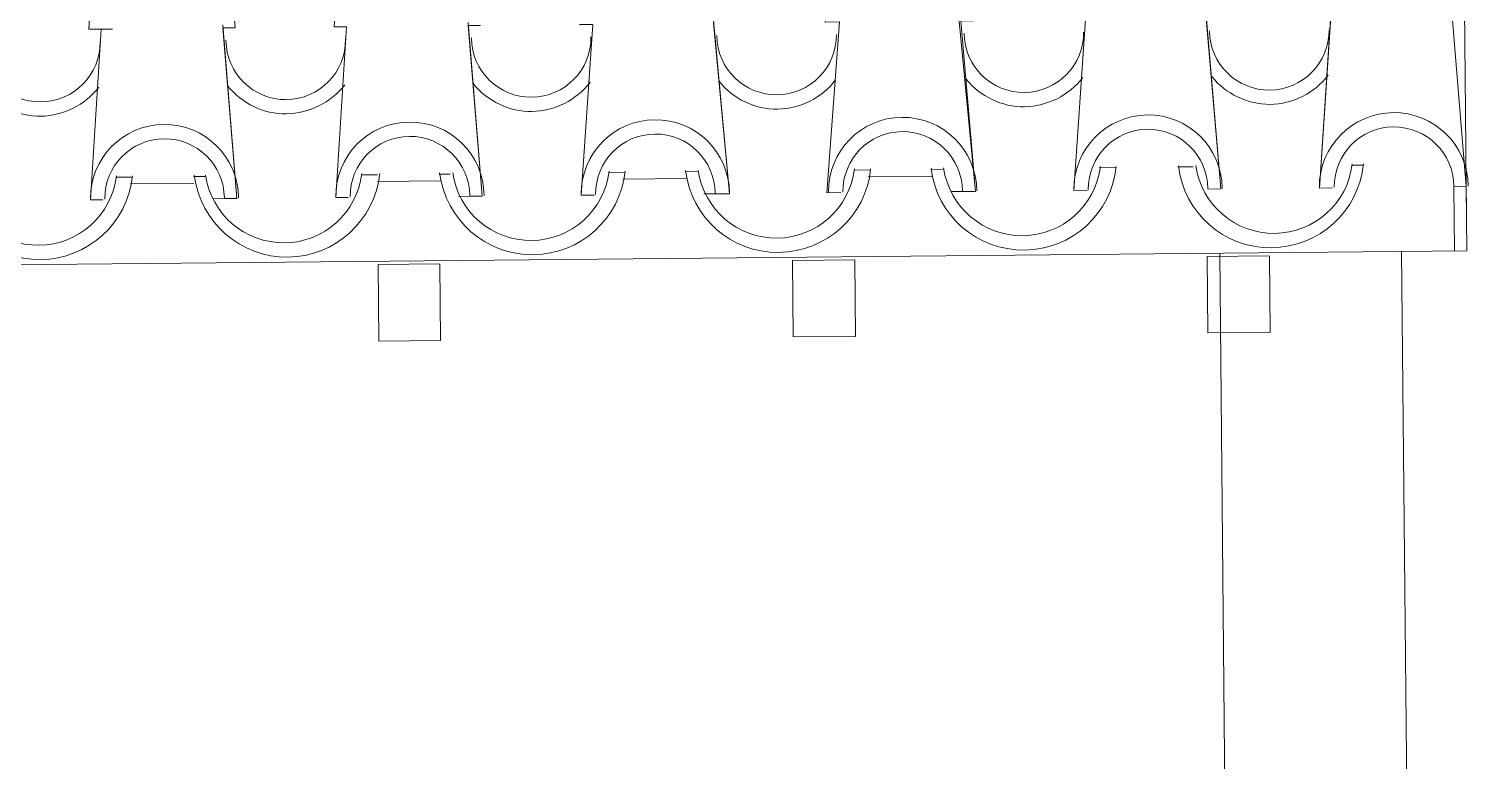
# Model space of a CAD drawing. Header units: millimetres. Extents: x 36985 to 49607, y -23856 to -17842.
# Drawn here: x 47109 to 48992, y -20366 to -19408 of the extents above; entities that cross this region are included whole.
import ezdxf

# ---------------------------------------------------------------- set-up
doc = ezdxf.new("R2010")
doc.units = ezdxf.units.MM
doc.layers.add('A-COB-___-___-EXI', color=250, linetype='Continuous', lineweight=25)
doc.layers.add('A-PIL-___-___-EXI', color=250, linetype='Continuous', lineweight=25)

msp = doc.modelspace()

# ---------------------------------------------------------------- linework, layer by layer
at = {"layer": 'A-COB-___-___-EXI', "color": 18, "lineweight": 9}
for p, q in [((48188.2, -19592.9), (48209.4, -19592.7)), ((48290, -19591.9), (48304.7, -19591.8)), ((48509.1, -19589.8), (48530.3, -19589.6)), ((48611.8, -19588.8), (48626.4, -19588.7)), ((48632.1, -19588.6), (48613.4, -19588.8)), ((48853.7, -19586.5), (48839, -19586.6)), ((47223.1, -19602.2), (47243.5, -19602)), ((47325, -19610.2), (47241.9, -19611)), ((47324.9, -19601.2), (47339.6, -19601.1)), ((47545.6, -19599.1), (47565.2, -19598.9)), ((47648.3, -19607.1), (47565.3, -19607.9)), ((47969.2, -19604), (47886.2, -19604.8)), ((47967.5, -19595), (47983.8, -19594.9)), ((48290.1, -19600.9), (48207.1, -19601.7)), ((47366.7, -19630.1), (47350.4, -19630.3)), ((47688.4, -19627), (47671.3, -19627.2)), ((48332.7, -19620.8), (48315.6, -19621)), ((48814, -19616.2), (48796.9, -19616.4)), ((48972.8, -19614.7), (48973.7, -19698.6))]:
    msp.add_line(p, q, dxfattribs=at)
at = {"layer": 'A-COB-___-___-EXI', "color": 18, "lineweight": 9, "flags": 128}
for points in [[(48989.4, -19643.8), (48989.1, -19614.5), (48988.2, -19516.8), (48974.2, -18061.4), (48969.6, -17842.3)], [(48330.2, -19620.9), (48347.3, -19620.7), (48325.6, -19393.6), (48347.3, -19620.7), (48330.2, -19620.9), (48347.3, -19620.7), (48328.1, -19397.7), (48345.2, -19397.5), (48328.1, -19397.7), (48345.2, -19397.5), (48328.1, -19397.7), (48345.2, -19397.5), (48326, -19177), (48343.1, -19176.8), (48323.8, -18956.3), (48341, -18956.1), (48323.8, -18956.3), (48341, -18956.1), (48323.8, -18956.3), (48341, -18956.1), (48319.2, -18726.6)], [(48648.9, -19390.5), (48668.2, -19617.6), (48651.1, -19617.8), (48668.2, -19617.6), (48651.1, -19617.8), (48668.2, -19617.6), (48649, -19394.6), (48666.1, -19394.4), (48646.9, -19173.9), (48664, -19173.7), (48644.7, -18953.2), (48661.8, -18953), (48644.7, -18953.2), (48661.8, -18953), (48642.5, -18723.5), (48661.8, -18953), (48644.7, -18953.2), (48661.8, -18953), (48644.7, -18953.2), (48661.8, -18953), (48642.5, -18723.5)], [(48165, -18951.3), (48148.4, -19178.7), (48167.2, -19178.5), (48148.4, -19178.7), (48165, -18951.3), (48148.4, -19178.7), (48167.2, -19178.5), (48150.5, -19399.4), (48169.3, -19399.2), (48152.7, -19622.6), (48171.4, -19622.4), (48152.7, -19622.6)], [(48488.8, -19168.9), (48473.9, -19396.3), (48491, -19396.1), (48473.9, -19396.3), (48491, -19396.1), (48473.9, -19396.3), (48491, -19396.1), (48473.9, -19396.3), (48488.8, -19168.9), (48473.9, -19396.3), (48491, -19396.1), (48473.9, -19396.3), (48491, -19396.1), (48476, -19619.5), (48491, -19396.1), (48473.9, -19396.3), (48488.9, -19175.4), (48471.8, -19175.6), (48486.7, -18948.2)], [(48984.9, -19170.6), (48968.6, -19170.8), (48984.9, -19170.6), (48968.6, -19170.8), (48987, -19391.4), (48970.7, -19391.5), (48989.1, -19614.5), (48970.7, -19391.5), (48987, -19391.4), (48970.7, -19391.5), (48987, -19391.4), (48970.7, -19391.5), (48987, -19391.4), (48968.6, -19170.8), (48984.9, -19170.6), (48966.5, -18950.1), (48982.7, -18949.9), (48966.5, -18950.1), (48982.7, -18949.9)], [(47190, -19631.8), (47206.3, -19631.7), (47190, -19631.8), (47204.1, -19408.5), (47187.9, -19408.7), (47202, -19187.8), (47185.7, -19187.9), (47199.8, -18960.6), (47185.7, -19187.9), (47202, -19187.8), (47185.7, -19187.9), (47202, -19187.8), (47185.7, -19187.9), (47199.9, -18967.1), (47183.6, -18967.2), (47199.9, -18967.1), (47183.6, -18967.2)], [(47525, -19405.4), (47508.8, -19405.6), (47525, -19405.4), (47508.8, -19405.6), (47522.9, -19178.2), (47508.8, -19405.6), (47525, -19405.4), (47508.8, -19405.6), (47525, -19405.4), (47508.8, -19405.6), (47525, -19405.4), (47510.9, -19628.7), (47525, -19405.4), (47508.8, -19405.6), (47522.9, -19184.7), (47506.6, -19184.9), (47520.7, -18957.5)], [(48148.4, -19178.7), (48167.2, -19178.5), (48148.4, -19178.7), (48167.2, -19178.5), (48150.5, -19399.4), (48169.3, -19399.2), (48150.5, -19399.4), (48169.3, -19399.2), (48150.5, -19399.4), (48169.3, -19399.2), (48152.7, -19622.6), (48169.3, -19399.2), (48150.5, -19399.4), (48167.1, -19172), (48150.5, -19399.4), (48169.3, -19399.2), (48150.5, -19399.4), (48169.3, -19399.2), (48150.5, -19399.4), (48167.1, -19172)], [(48666.1, -19394.4), (48646.9, -19173.9), (48664, -19173.7), (48646.9, -19173.9), (48664, -19173.7), (48646.9, -19173.9), (48666.1, -19394.4), (48649, -19394.6), (48666.1, -19394.4), (48649, -19394.6), (48666.1, -19394.4), (48649, -19394.6), (48666.1, -19394.4), (48649, -19394.6), (48668.2, -19617.6), (48649, -19394.6), (48666.1, -19394.4), (48649, -19394.6), (48666.1, -19394.4), (48649, -19394.6), (48668.2, -19617.6), (48651.1, -19617.8)], [(47365.1, -19630.1), (47381.4, -19630), (47362.9, -19402.9), (47381.4, -19630), (47365.1, -19630.1), (47381.4, -19630), (47363, -19407), (47379.3, -19406.8), (47360.8, -19186.3), (47377.1, -19186.1), (47360.8, -19186.3), (47377.1, -19186.1)], [(47510.9, -19628.7), (47525, -19405.4), (47508.8, -19405.6), (47525, -19405.4), (47510.9, -19628.7), (47527.2, -19628.6), (47510.9, -19628.7), (47527.2, -19628.6)], [(47683.9, -19403.9), (47700.1, -19403.7), (47683.9, -19403.9), (47700.1, -19403.7), (47683.9, -19403.9), (47700.1, -19403.7), (47683.9, -19403.9), (47700.1, -19403.7), (47683.9, -19403.9), (47702.3, -19626.9), (47686, -19627.1), (47702.3, -19626.9), (47683.8, -19399.8), (47702.3, -19626.9), (47686, -19627.1), (47702.3, -19626.9), (47683.8, -19399.8)], [(47848.9, -19625.5), (47831.8, -19625.7), (47846.7, -19402.3)], [(47846.7, -19402.3), (47831.8, -19625.7), (47848.9, -19625.5), (47831.8, -19625.7), (47846.7, -19402.3)], [(48004.8, -19400.8), (48025.6, -19623.8), (48006.9, -19624), (48025.6, -19623.8), (48004.7, -19396.7), (48025.6, -19623.8), (48006.9, -19624), (48025.6, -19623.8), (48004.8, -19400.8)], [(48006.9, -19624), (48025.6, -19623.8), (48004.7, -19396.7)], [(48811.8, -19389), (48796.9, -19616.4), (48814, -19616.2), (48796.9, -19616.4), (48811.9, -19393)], [(37540.3, -19724.6), (37541.1, -19808.5), (48989.9, -19698.4), (48989.1, -19614.5), (48972.8, -19614.7), (48989.1, -19614.5)]]:
    msp.add_lwpolyline(points, dxfattribs=at)
for points in [[(47202, -19181.3), (47187.9, -19408.7), (47204.1, -19408.5), (47187.9, -19408.7), (47204.1, -19408.5), (47187.9, -19408.7), (47204.1, -19408.5), (47190, -19631.8), (47204.1, -19408.5), (47187.9, -19408.7)], [(47829.6, -19402.5), (47846.7, -19402.3), (47829.6, -19402.5), (47846.7, -19402.3), (47829.6, -19402.5), (47846.7, -19402.3), (47831.8, -19625.7), (47846.7, -19402.3)], [(47187.9, -19408.7), (47204.1, -19408.5)], [(47218.8, -19408.4), (47202.5, -19408.5)], [(47660.5, -19598), (47645.8, -19598.1)], [(47887.7, -19595.8), (47867.3, -19596)], [(47992.2, -19624.1), (48011, -19623.9)], [(48476, -19619.5), (48493.1, -19619.3)], [(48650.4, -19705.7), (48651.3, -19805.9), (48732.8, -19805.1), (48731.8, -19705)], [(47566.3, -19716.2), (47567.3, -19816.4), (47647.9, -19815.6), (47646.9, -19715.4)], [(48107.9, -19711), (48108.9, -19811.1), (48190.3, -19810.4), (48189.4, -19710.2)]]:
    msp.add_lwpolyline(points, close=True, dxfattribs=at)
at = {"layer": 'A-COB-___-___-EXI', "color": 18, "lineweight": 9}
for points in [[(47367.2, -19423.2), (47367.6, -19466.4), (47403, -19501.1), (47446.1, -19500.7)], [(47688.1, -19420.1), (47688.5, -19463.3), (47723.9, -19498), (47767, -19497.6)], [(47688.1, -19420.1), (47688.5, -19463.3), (47723.9, -19498), (47767, -19497.6)], [(48009, -19417.1), (48009.4, -19460.2), (48044.8, -19494.9), (48087.9, -19494.5)], [(48332.3, -19413.9), (48332.7, -19457.1), (48368.1, -19491.8), (48411.3, -19491.4)], [(48653.2, -19410.9), (48653.6, -19454), (48689, -19488.7), (48732.2, -19488.3)], [(47046.3, -19426.3), (47046.7, -19469.5), (47082.1, -19504.2), (47125.2, -19503.7)], [(47690.3, -19479.6), (47709.2, -19503), (47737.9, -19516.6), (47767.2, -19516.3)], [(47690.3, -19479.6), (47709.2, -19503), (47737.9, -19516.6), (47767.2, -19516.3)], [(48012, -19476.5), (48030.1, -19499.9), (48058.8, -19513.5), (48088.9, -19513.2)], [(48334.5, -19473.4), (48353.5, -19496.8), (48382.1, -19510.4), (48411.4, -19510.1)], [(48656.2, -19470.3), (48674.4, -19493.7), (48703, -19506.5), (48732.3, -19507)], [(47048.5, -19485.8), (47067.5, -19509.2), (47095.3, -19522.8), (47125.4, -19522.5)], [(47369.4, -19482.7), (47388.4, -19506.1), (47416.2, -19519.7), (47446.3, -19519.4)], [(48991.6, -19613.7), (48991.1, -19559.9), (48946.7, -19517.2), (48893.7, -19517.7)], [(48991.6, -19613.7), (48991.1, -19559.9), (48946.7, -19517.2), (48893.7, -19517.7)], [(47383.8, -19629.1), (47383.3, -19575.4), (47338.9, -19532.6), (47286, -19533.2)], [(47383.8, -19629.1), (47383.3, -19575.4), (47338.9, -19532.6), (47286, -19533.2)], [(47383.8, -19629.1), (47383.3, -19575.4), (47338.9, -19532.6), (47286, -19533.2)], [(47704.7, -19626.1), (47704.2, -19572.3), (47660.6, -19529.6), (47606.9, -19530.1)], [(47704.7, -19626.1), (47704.2, -19572.3), (47660.6, -19529.6), (47606.9, -19530.1)], [(47704.7, -19626.1), (47704.2, -19572.3), (47660.6, -19529.6), (47606.9, -19530.1)], [(47704.7, -19626.1), (47704.2, -19572.3), (47660.6, -19529.6), (47606.9, -19530.1)], [(48025.6, -19623), (48025.1, -19569.2), (47981.5, -19526.5), (47927.8, -19527)], [(48025.6, -19623), (48025.1, -19569.2), (47981.5, -19526.5), (47927.8, -19527)], [(48025.6, -19623), (48025.1, -19569.2), (47981.5, -19526.5), (47927.8, -19527)], [(48025.6, -19623), (48025.1, -19569.2), (47981.5, -19526.5), (47927.8, -19527)], [(48025.6, -19623), (48025.1, -19569.2), (47981.5, -19526.5), (47927.8, -19527)], [(48349, -19619.9), (48348.4, -19566.1), (48304.9, -19523.4), (48251.1, -19523.9)], [(48349, -19619.9), (48348.4, -19566.1), (48304.9, -19523.4), (48251.1, -19523.9)], [(48349, -19619.9), (48348.4, -19566.1), (48304.9, -19523.4), (48251.1, -19523.9)], [(48669.9, -19616.8), (48669.3, -19563), (48625.8, -19520.3), (48572, -19520.8)], [(48669.9, -19616.8), (48669.3, -19563), (48625.8, -19520.3), (48572, -19520.8)], [(48972.8, -19613.9), (48972.4, -19570.7), (48937.1, -19536), (48893.9, -19536.4)], [(48972.8, -19613.9), (48972.4, -19570.7), (48937.1, -19536), (48893.9, -19536.4)], [(47365.1, -19629.3), (47364.7, -19586.2), (47329.3, -19551.5), (47286.2, -19551.9)], [(47365.1, -19629.3), (47364.7, -19586.2), (47329.3, -19551.5), (47286.2, -19551.9)], [(47365.1, -19629.3), (47364.7, -19586.2), (47329.3, -19551.5), (47286.2, -19551.9)], [(47686, -19626.2), (47685.6, -19583.1), (47650.2, -19548.4), (47607.1, -19548.8)], [(47686, -19626.2), (47685.6, -19583.1), (47650.2, -19548.4), (47607.1, -19548.8)], [(47686, -19626.2), (47685.6, -19583.1), (47650.2, -19548.4), (47607.1, -19548.8)], [(47686, -19626.2), (47685.6, -19583.1), (47650.2, -19548.4), (47607.1, -19548.8)], [(48006.9, -19623.2), (48006.5, -19580), (47971.1, -19545.3), (47928, -19545.7)], [(48006.9, -19623.2), (48006.5, -19580), (47971.1, -19545.3), (47928, -19545.7)], [(48006.9, -19623.2), (48006.5, -19580), (47971.1, -19545.3), (47928, -19545.7)], [(48006.9, -19623.2), (48006.5, -19580), (47971.1, -19545.3), (47928, -19545.7)], [(48006.9, -19623.2), (48006.5, -19580), (47971.1, -19545.3), (47928, -19545.7)], [(48330.2, -19620), (48329.8, -19576.9), (48294.5, -19542.2), (48251.3, -19542.6)], [(48330.2, -19620), (48329.8, -19576.9), (48294.5, -19542.2), (48251.3, -19542.6)], [(48330.2, -19620), (48329.8, -19576.9), (48294.5, -19542.2), (48251.3, -19542.6)], [(48651.1, -19617), (48650.7, -19573.8), (48615.4, -19539.1), (48572.2, -19539.5)], [(47968.3, -19593.4), (47975.4, -19655.2), (48028, -19701.1), (48089.9, -19700.5)], [(47984.6, -19593.2), (47992.4, -19644.5), (48036, -19682.3), (48088.1, -19681.8)], [(48289.2, -19590.3), (48296.3, -19652.1), (48348.9, -19698.1), (48411.6, -19697.5)], [(48305.5, -19590.1), (48313.3, -19641.4), (48357.7, -19679.2), (48409, -19678.7)], [(48612.6, -19587.2), (48619.7, -19649), (48672.2, -19695), (48734.1, -19694.4)], [(48635.4, -19587), (48642.4, -19638.2), (48686.7, -19676.1), (48738.8, -19675.6)], [(47002.4, -19602.7), (47010.3, -19664.5), (47062.9, -19710.4), (47124.8, -19709.8)], [(47019.5, -19602.5), (47026.5, -19653.8), (47070.8, -19691.6), (47123, -19691.1)], [(47325.7, -19599.6), (47333.6, -19661.4), (47386.2, -19707.3), (47448.1, -19706.7)], [(47340.4, -19599.4), (47348.2, -19650.7), (47391.7, -19688.5), (47443.9, -19688)], [(47646.6, -19596.5), (47654.5, -19658.3), (47707.1, -19704.2), (47769, -19703.6)], [(47646.6, -19596.5), (47654.5, -19658.3), (47707.1, -19704.2), (47769, -19703.6)], [(47663.7, -19596.3), (47670.7, -19647.6), (47715.1, -19685.4), (47767.2, -19684.9)], [(47663.7, -19596.3), (47670.7, -19647.6), (47715.1, -19685.4), (47767.2, -19684.9)]]:
    msp.add_open_spline(points, degree=3, dxfattribs=at)
for points in [[(47446.1, -19500.7), (47446.1, -19500.7), (47489.3, -19500.2), (47524, -19464.9), (47523.6, -19421.7)], [(47767, -19497.6), (47767, -19497.6), (47810.2, -19497.2), (47844.9, -19461.8), (47844.5, -19418.6)], [(47767, -19497.6), (47767, -19497.6), (47810.2, -19497.2), (47844.9, -19461.8), (47844.5, -19418.6)], [(48087.9, -19494.5), (48087.9, -19494.5), (48131.1, -19494.1), (48165.8, -19458.7), (48165.4, -19415.6)], [(48411.3, -19491.4), (48411.3, -19491.4), (48454.4, -19491), (48489.1, -19455.6), (48488.7, -19412.4)], [(48732.2, -19488.3), (48732.2, -19488.3), (48775.3, -19487.9), (48810, -19452.5), (48809.6, -19409.4)], [(47125.2, -19503.7), (47125.2, -19503.7), (47168.4, -19503.3), (47203.1, -19468), (47202.7, -19424.8)], [(47767.2, -19516.3), (47767.2, -19516.3), (47797.3, -19515.2), (47824.9, -19501.9), (47843.4, -19478.1)], [(47767.2, -19516.3), (47767.2, -19516.3), (47797.3, -19515.2), (47824.9, -19501.9), (47843.4, -19478.1)], [(48088.9, -19513.2), (48088.9, -19513.2), (48118.2, -19512.1), (48146.6, -19498.8), (48164.3, -19475)], [(48411.4, -19510.1), (48411.4, -19510.1), (48441.6, -19509), (48469.1, -19495.7), (48487.6, -19471.9)], [(48732.3, -19507), (48732.3, -19507), (48762.5, -19506.7), (48790, -19492.6), (48808.5, -19468.8)], [(47125.4, -19522.5), (47125.4, -19522.5), (47154.7, -19521.4), (47183.1, -19508.1), (47200.8, -19484.3)], [(47446.3, -19519.4), (47446.3, -19519.4), (47476.4, -19518.3), (47504, -19505), (47522.5, -19481.2)], [(48893.7, -19517.7), (48893.7, -19517.7), (48840, -19518.2), (48796.4, -19561.8), (48796.9, -19615.6)], [(48893.7, -19517.7), (48893.7, -19517.7), (48840, -19518.2), (48796.4, -19561.8), (48796.9, -19615.6)], [(47286, -19533.2), (47286, -19533.2), (47232.2, -19533.7), (47189.5, -19577.3), (47190, -19631)], [(47286, -19533.2), (47286, -19533.2), (47232.2, -19533.7), (47189.5, -19577.3), (47190, -19631)], [(47286, -19533.2), (47286, -19533.2), (47232.2, -19533.7), (47189.5, -19577.3), (47190, -19631)], [(47606.9, -19530.1), (47606.9, -19530.1), (47553.1, -19530.6), (47510.4, -19574.2), (47510.9, -19627.9)], [(47606.9, -19530.1), (47606.9, -19530.1), (47553.1, -19530.6), (47510.4, -19574.2), (47510.9, -19627.9)], [(47606.9, -19530.1), (47606.9, -19530.1), (47553.1, -19530.6), (47510.4, -19574.2), (47510.9, -19627.9)], [(47606.9, -19530.1), (47606.9, -19530.1), (47553.1, -19530.6), (47510.4, -19574.2), (47510.9, -19627.9)], [(47927.8, -19527), (47927.8, -19527), (47874, -19527.5), (47831.3, -19571.1), (47831.8, -19624.8)], [(47927.8, -19527), (47927.8, -19527), (47874, -19527.5), (47831.3, -19571.1), (47831.8, -19624.8)], [(47927.8, -19527), (47927.8, -19527), (47874, -19527.5), (47831.3, -19571.1), (47831.8, -19624.8)], [(47927.8, -19527), (47927.8, -19527), (47874, -19527.5), (47831.3, -19571.1), (47831.8, -19624.8)], [(47927.8, -19527), (47927.8, -19527), (47874, -19527.5), (47831.3, -19571.1), (47831.8, -19624.8)], [(48251.1, -19523.9), (48251.1, -19523.9), (48197.4, -19524.4), (48154.6, -19568), (48155.1, -19621.7)], [(48251.1, -19523.9), (48251.1, -19523.9), (48197.4, -19524.4), (48154.6, -19568), (48155.1, -19621.7)], [(48251.1, -19523.9), (48251.1, -19523.9), (48197.4, -19524.4), (48154.6, -19568), (48155.1, -19621.7)], [(48572, -19520.8), (48572, -19520.8), (48519.1, -19521.3), (48475.5, -19564.9), (48476, -19618.6)], [(48572, -19520.8), (48572, -19520.8), (48519.1, -19521.3), (48475.5, -19564.9), (48476, -19618.6)], [(48893.9, -19536.4), (48893.9, -19536.4), (48849.9, -19536.9), (48816, -19572.2), (48816.5, -19615.4)], [(48893.9, -19536.4), (48893.9, -19536.4), (48849.9, -19536.9), (48816, -19572.2), (48816.5, -19615.4)], [(47286.2, -19551.9), (47286.2, -19551.9), (47243, -19552.3), (47208.3, -19587.7), (47208.7, -19630.8)], [(47286.2, -19551.9), (47286.2, -19551.9), (47243, -19552.3), (47208.3, -19587.7), (47208.7, -19630.8)], [(47286.2, -19551.9), (47286.2, -19551.9), (47243, -19552.3), (47208.3, -19587.7), (47208.7, -19630.8)], [(47607.1, -19548.8), (47607.1, -19548.8), (47563.9, -19549.2), (47529.2, -19584.6), (47529.6, -19627.7)], [(47607.1, -19548.8), (47607.1, -19548.8), (47563.9, -19549.2), (47529.2, -19584.6), (47529.6, -19627.7)], [(47607.1, -19548.8), (47607.1, -19548.8), (47563.9, -19549.2), (47529.2, -19584.6), (47529.6, -19627.7)], [(47607.1, -19548.8), (47607.1, -19548.8), (47563.9, -19549.2), (47529.2, -19584.6), (47529.6, -19627.7)], [(47928, -19545.7), (47928, -19545.7), (47884.8, -19546.1), (47850.1, -19581.5), (47850.5, -19624.7)], [(47928, -19545.7), (47928, -19545.7), (47884.8, -19546.1), (47850.1, -19581.5), (47850.5, -19624.7)], [(47928, -19545.7), (47928, -19545.7), (47884.8, -19546.1), (47850.1, -19581.5), (47850.5, -19624.7)], [(47928, -19545.7), (47928, -19545.7), (47884.8, -19546.1), (47850.1, -19581.5), (47850.5, -19624.7)], [(47928, -19545.7), (47928, -19545.7), (47884.8, -19546.1), (47850.1, -19581.5), (47850.5, -19624.7)], [(48251.3, -19542.6), (48251.3, -19542.6), (48208.1, -19543), (48173.4, -19578.4), (48173.9, -19621.5)], [(48251.3, -19542.6), (48251.3, -19542.6), (48208.1, -19543), (48173.4, -19578.4), (48173.9, -19621.5)], [(48251.3, -19542.6), (48251.3, -19542.6), (48208.1, -19543), (48173.4, -19578.4), (48173.9, -19621.5)], [(48572.2, -19539.5), (48572.2, -19539.5), (48529, -19539.9), (48494.3, -19575.3), (48494.8, -19618.5)], [(48088.1, -19681.8), (48088.1, -19681.8), (48139.4, -19681.3), (48183, -19642.6), (48189, -19591.3)], [(48089.9, -19700.5), (48089.9, -19700.5), (48152.6, -19699.9), (48204.3, -19653), (48210.2, -19591.1)], [(48409, -19678.7), (48409, -19678.7), (48461.1, -19678.2), (48503.9, -19639.6), (48510.8, -19588.2)], [(48411.6, -19697.5), (48411.6, -19697.5), (48473.5, -19696.9), (48525.2, -19649.9), (48531.1, -19588)], [(48734.1, -19694.4), (48734.1, -19694.4), (48796.9, -19693.8), (48848.5, -19646.8), (48854.5, -19584.9)], [(48738.8, -19675.6), (48738.8, -19675.6), (48790.2, -19675.1), (48833.8, -19636.4), (48839.8, -19585)], [(47123, -19691.1), (47123, -19691.1), (47174.3, -19690.6), (47217.9, -19651.9), (47223.9, -19600.5)], [(47124.8, -19709.8), (47124.8, -19709.8), (47186.7, -19709.2), (47238.4, -19662.3), (47245.1, -19600.3)], [(47443.9, -19688), (47443.9, -19688), (47495.2, -19687.5), (47538.8, -19648.8), (47544.8, -19597.5)], [(47448.1, -19706.7), (47448.1, -19706.7), (47510, -19706.1), (47561.7, -19659.2), (47568.4, -19597.2)], [(47767.2, -19684.9), (47767.2, -19684.9), (47818.5, -19684.4), (47862.1, -19645.7), (47868.1, -19594.3)], [(47767.2, -19684.9), (47767.2, -19684.9), (47818.5, -19684.4), (47862.1, -19645.7), (47868.1, -19594.3)], [(47769, -19703.6), (47769, -19703.6), (47830.9, -19703), (47882.6, -19656.1), (47889.3, -19594.1)], [(47769, -19703.6), (47769, -19703.6), (47830.9, -19703), (47882.6, -19656.1), (47889.3, -19594.1)]]:
    msp.add_open_spline(points, degree=3, knots=[0.125, 0.125, 0.125, 0.125, 0.125001, 1, 1, 1, 1], dxfattribs=at)
at = {"layer": 'A-PIL-___-___-EXI', "color": 28, "lineweight": 15}
for p, q in [((48689.2, -22051.2), (48666.6, -19701.5)), ((48927.8, -22130.4), (48904.4, -19699.2))]:
    msp.add_line(p, q, dxfattribs=at)

doc.saveas('drawing.dxf')
